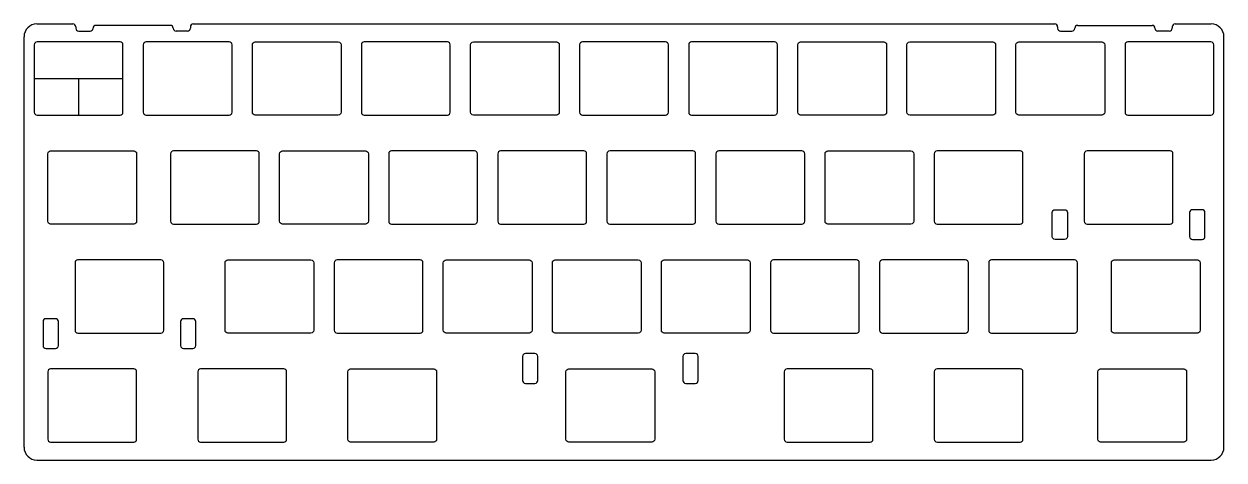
# Model space of a CAD drawing. Header units: millimetres. Extents: x -105 to 105, y -38 to 38.
import ezdxf

# ---------------------------------------------------------------- set-up
doc = ezdxf.new("R2010")
doc.units = ezdxf.units.MM
doc.layers.get('0').update_dxf_attribs({"linetype": 'CONTINUOUS'})

msp = doc.modelspace()

# ---------------------------------------------------------------- linework, layer by layer
for p, q in [((-102.525, 38.1), (-96.225, 38.1)), ((-79.225, 37.85), (-92.225, 37.85)), ((-75.225, 38.1), (75.225, 38.1)), ((79.225, 37.85), (92.225, 37.85)), ((96.225, 38.1), (102.525, 38.1)), ((-104.775, -35.85), (-104.775, 35.85)), ((-95.725, 37.6), (-95.725, 37.35)), ((-95.225, 36.85), (-93.225, 36.85)), ((-76.225, 36.85), (-78.225, 36.85)), ((-75.725, 37.6), (-75.725, 37.35)), ((75.725, 37.6), (75.725, 37.35)), ((76.225, 36.85), (78.225, 36.85)), ((95.225, 36.85), (93.225, 36.85)), ((95.725, 37.6), (95.725, 37.35)), ((104.775, -35.85), (104.775, 35.85)), ((-103, 28.575), (-87.5, 28.575)), ((-95.25, 28.575), (-95.25, 22.175)), ((-102.525, -38.1), (102.525, -38.1))]:
    msp.add_line(p, q)
for points in [[(-103, 34.475), (-103, 22.675, 0.414213562), (-102.5, 22.175), (-88, 22.175, 0.414213562), (-87.5, 22.675), (-87.5, 34.475, 0.414213562), (-88, 34.975), (-102.5, 34.975, 0.414213562)], [(-83.45, 34.975, 0.414213562), (-83.95, 34.475), (-83.95, 22.675, 0.414213562), (-83.45, 22.175), (-68.95, 22.175, 0.414213562), (-68.45, 22.675), (-68.45, 34.475, 0.414213562), (-68.95, 34.975)], [(-64.4, 34.975), (-49.9, 34.975, -0.414213562), (-49.4, 34.475), (-49.4, 22.675, -0.414213562), (-49.9, 22.175), (-64.4, 22.175, -0.414213562), (-64.9, 22.675), (-64.9, 34.475, -0.414213562)], [(-45.35, 34.975, 0.414213562), (-45.85, 34.475), (-45.85, 22.675, 0.414213562), (-45.35, 22.175), (-30.85, 22.175, 0.414213562), (-30.35, 22.675), (-30.35, 34.475, 0.414213562), (-30.85, 34.975)], [(-11.3, 34.475), (-11.3, 22.675, -0.414213562), (-11.8, 22.175), (-26.3, 22.175, -0.414213562), (-26.8, 22.675), (-26.8, 34.475, -0.414213562), (-26.3, 34.975), (-11.8, 34.975, -0.414213562)], [(7.25, 22.175, 0.414213562), (7.75, 22.675), (7.75, 34.475, 0.414213562), (7.25, 34.975), (-7.25, 34.975, 0.414213562), (-7.75, 34.475), (-7.75, 22.675, 0.414213562), (-7.25, 22.175)], [(11.8, 34.975, 0.414213562), (11.3, 34.475), (11.3, 22.675, 0.414213562), (11.8, 22.175), (26.3, 22.175, 0.414213562), (26.8, 22.675), (26.8, 34.475, 0.414213562), (26.3, 34.975)], [(30.85, 34.975), (45.35, 34.975, -0.414213562), (45.85, 34.475), (45.85, 22.675, -0.414213562), (45.35, 22.175), (30.85, 22.175, -0.414213562), (30.35, 22.675), (30.35, 34.475, -0.414213562)], [(64.9, 34.475), (64.9, 22.675, -0.414213562), (64.4, 22.175), (49.9, 22.175, -0.414213562), (49.4, 22.675), (49.4, 34.475, -0.414213562), (49.9, 34.975), (64.4, 34.975, -0.414213562)], [(83.95, 34.475), (83.95, 22.675, -0.414213562), (83.45, 22.175), (68.95, 22.175, -0.414213562), (68.45, 22.675), (68.45, 34.475, -0.414213562), (68.95, 34.975), (83.45, 34.975, -0.414213562)], [(87.5, 22.675, 0.414213562), (88, 22.175), (102.5, 22.175, 0.414213562), (103, 22.675), (103, 34.475, 0.414213562), (102.5, 34.975), (88, 34.975, 0.414213562), (87.5, 34.475)], [(-85.11875, 15.425), (-85.11875, 3.625, -0.414213562), (-85.61875, 3.125), (-100.11875, 3.125, -0.414213562), (-100.61875, 3.625), (-100.61875, 15.425, -0.414213562), (-100.11875, 15.925), (-85.61875, 15.925, -0.414213562)], [(-79.1875, 3.625, 0.414213562), (-78.6875, 3.125), (-64.1875, 3.125, 0.414213562), (-63.6875, 3.625), (-63.6875, 15.425, 0.414213562), (-64.1875, 15.925), (-78.6875, 15.925, 0.414213562), (-79.1875, 15.425)], [(-59.6375, 15.925), (-45.1375, 15.925, -0.414213562), (-44.6375, 15.425), (-44.6375, 3.625, -0.414213562), (-45.1375, 3.125), (-59.6375, 3.125, -0.414213562), (-60.1375, 3.625), (-60.1375, 15.425, -0.414213562)], [(-41.0875, 15.425), (-41.0875, 3.625, 0.414213562), (-40.5875, 3.125), (-26.0875, 3.125, 0.414213562), (-25.5875, 3.625), (-25.5875, 15.425, 0.414213562), (-26.0875, 15.925), (-40.5875, 15.925, 0.414213562)], [(-6.5375, 15.425, 0.414213562), (-7.0375, 15.925), (-21.5375, 15.925, 0.414213562), (-22.0375, 15.425), (-22.0375, 3.625, 0.414213562), (-21.5375, 3.125), (-7.0375, 3.125, 0.414213562), (-6.5375, 3.625)], [(-2.9875, 15.425), (-2.9875, 3.625, 0.414213562), (-2.4875, 3.125), (12.0125, 3.125, 0.414213562), (12.5125, 3.625), (12.5125, 15.425, 0.414213562), (12.0125, 15.925), (-2.4875, 15.925, 0.414213562)], [(16.5625, 15.925, 0.414213562), (16.0625, 15.425), (16.0625, 3.625, 0.414213562), (16.5625, 3.125), (31.0625, 3.125, 0.414213562), (31.5625, 3.625), (31.5625, 15.425, 0.414213562), (31.0625, 15.925)], [(35.6125, 15.925), (50.1125, 15.925, -0.414213562), (50.6125, 15.425), (50.6125, 3.625, -0.414213562), (50.1125, 3.125), (35.6125, 3.125, -0.414213562), (35.1125, 3.625), (35.1125, 15.425, -0.414213562)], [(54.1625, 3.625, 0.414213562), (54.6625, 3.125), (69.1625, 3.125, 0.414213562), (69.6625, 3.625), (69.6625, 15.425, 0.414213562), (69.1625, 15.925), (54.6625, 15.925, 0.414213562), (54.1625, 15.425)], [(95.85625, 15.425, 0.414213562), (95.35625, 15.925), (80.85625, 15.925, 0.414213562), (80.35625, 15.425), (80.35625, 3.625, 0.414213562), (80.85625, 3.125), (95.35625, 3.125, 0.414213562), (95.85625, 3.625)], [(77.44125, 5.15), (77.44125, 0.94, -0.414213562), (76.94125, 0.44), (75.27125, 0.44, -0.414213562), (74.77125, 0.94), (74.77125, 5.15, -0.414213562), (75.27125, 5.65), (76.94125, 5.65, -0.414213562)], [(101.44125, 5.15, 0.414213562), (100.94125, 5.65), (99.27125, 5.65, 0.414213562), (98.77125, 5.15), (98.77125, 0.94, 0.414213562), (99.27125, 0.44), (100.94125, 0.44, 0.414213562), (101.44125, 0.94)], [(-80.85625, -15.925, 0.414213562), (-80.35625, -15.425), (-80.35625, -3.625, 0.414213562), (-80.85625, -3.125), (-95.35625, -3.125, 0.414213562), (-95.85625, -3.625), (-95.85625, -15.425, 0.414213562), (-95.35625, -15.925)], [(-54.1625, -3.625), (-54.1625, -15.425, -0.414213562), (-54.6625, -15.925), (-69.1625, -15.925, -0.414213562), (-69.6625, -15.425), (-69.6625, -3.625, -0.414213562), (-69.1625, -3.125), (-54.6625, -3.125, -0.414213562)], [(-35.1125, -3.625, 0.414213562), (-35.6125, -3.125), (-50.1125, -3.125, 0.414213562), (-50.6125, -3.625), (-50.6125, -15.425, 0.414213562), (-50.1125, -15.925), (-35.6125, -15.925, 0.414213562), (-35.1125, -15.425)], [(-31.0625, -3.125), (-16.5625, -3.125, -0.414213562), (-16.0625, -3.625), (-16.0625, -15.425, -0.414213562), (-16.5625, -15.925), (-31.0625, -15.925, -0.414213562), (-31.5625, -15.425), (-31.5625, -3.625, -0.414213562)], [(-12.0125, -3.125), (2.4875, -3.125, -0.414213562), (2.9875, -3.625), (2.9875, -15.425, -0.414213562), (2.4875, -15.925), (-12.0125, -15.925, -0.414213562), (-12.5125, -15.425), (-12.5125, -3.625, -0.414213562)], [(22.0375, -3.625), (22.0375, -15.425, -0.414213562), (21.5375, -15.925), (7.0375, -15.925, -0.414213562), (6.5375, -15.425), (6.5375, -3.625, -0.414213562), (7.0375, -3.125), (21.5375, -3.125, -0.414213562)], [(41.0875, -3.625, 0.414213562), (40.5875, -3.125), (26.0875, -3.125, 0.414213562), (25.5875, -3.625), (25.5875, -15.425, 0.414213562), (26.0875, -15.925), (40.5875, -15.925, 0.414213562), (41.0875, -15.425)], [(60.1375, -3.625, 0.414213562), (59.6375, -3.125), (45.1375, -3.125, 0.414213562), (44.6375, -3.625), (44.6375, -15.425, 0.414213562), (45.1375, -15.925), (59.6375, -15.925, 0.414213562), (60.1375, -15.425)], [(63.6875, -3.625), (63.6875, -15.425, 0.414213562), (64.1875, -15.925), (78.6875, -15.925, 0.414213562), (79.1875, -15.425), (79.1875, -3.625, 0.414213562), (78.6875, -3.125), (64.1875, -3.125, 0.414213562)], [(100.61875, -3.625), (100.61875, -15.425, -0.414213562), (100.11875, -15.925), (85.61875, -15.925, -0.414213562), (85.11875, -15.425), (85.11875, -3.625, -0.414213562), (85.61875, -3.125), (100.11875, -3.125, -0.414213562)], [(-99.27125, -18.61, 0.414213562), (-98.77125, -18.11), (-98.77125, -13.9, 0.414213562), (-99.27125, -13.4), (-100.94125, -13.4, 0.414213562), (-101.44125, -13.9), (-101.44125, -18.11, 0.414213562), (-100.94125, -18.61)], [(-76.94125, -13.4, 0.414213562), (-77.44125, -13.9), (-77.44125, -18.11, 0.414213562), (-76.94125, -18.61), (-75.27125, -18.61, 0.414213562), (-74.77125, -18.11), (-74.77125, -13.9, 0.414213562), (-75.27125, -13.4)], [(-15.04625, -24.2), (-15.04625, -19.99, 0.414213562), (-15.54625, -19.49), (-17.21625, -19.49, 0.414213562), (-17.71625, -19.99), (-17.71625, -24.2, 0.414213562), (-17.21625, -24.7), (-15.54625, -24.7, 0.414213562)], [(12.95375, -24.2), (12.95375, -19.99, 0.414213562), (12.45375, -19.49), (10.78375, -19.49, 0.414213562), (10.28375, -19.99), (10.28375, -24.2, 0.414213562), (10.78375, -24.7), (12.45375, -24.7, 0.414213562)], [(-100.11875, -34.975), (-85.61875, -34.975, 0.414213562), (-85.11875, -34.475), (-85.11875, -22.675, 0.414213562), (-85.61875, -22.175), (-100.11875, -22.175, 0.414213562), (-100.61875, -22.675), (-100.61875, -34.475, 0.414213562)], [(-59.425, -34.975, 0.414213562), (-58.925, -34.475), (-58.925, -22.675, 0.414213562), (-59.425, -22.175), (-73.925, -22.175, 0.414213562), (-74.425, -22.675), (-74.425, -34.475, 0.414213562), (-73.925, -34.975)], [(-32.73125, -22.675), (-32.73125, -34.475, -0.414213562), (-33.23125, -34.975), (-47.73125, -34.975, -0.414213562), (-48.23125, -34.475), (-48.23125, -22.675, -0.414213562), (-47.73125, -22.175), (-33.23125, -22.175, -0.414213562)], [(5.36875, -22.675), (5.36875, -34.475, -0.414213562), (4.86875, -34.975), (-9.63125, -34.975, -0.414213562), (-10.13125, -34.475), (-10.13125, -22.675, -0.414213562), (-9.63125, -22.175), (4.86875, -22.175, -0.414213562)], [(27.96875, -22.675), (27.96875, -34.475, 0.414213562), (28.46875, -34.975), (42.96875, -34.975, 0.414213562), (43.46875, -34.475), (43.46875, -22.675, 0.414213562), (42.96875, -22.175), (28.46875, -22.175, 0.414213562)], [(69.1625, -34.975, 0.414213562), (69.6625, -34.475), (69.6625, -22.675, 0.414213562), (69.1625, -22.175), (54.6625, -22.175, 0.414213562), (54.1625, -22.675), (54.1625, -34.475, 0.414213562), (54.6625, -34.975)], [(98.2375, -22.675), (98.2375, -34.475, -0.414213562), (97.7375, -34.975), (83.2375, -34.975, -0.414213562), (82.7375, -34.475), (82.7375, -22.675, -0.414213562), (83.2375, -22.175), (97.7375, -22.175, -0.414213562)]]:
    msp.add_lwpolyline(points, format="xyb", close=True)
for centre, radius, start, end in [((-102.525, 35.85), 2.25, 90, 180), ((-96.225, 37.6), 0.5, 0, 90), ((-92.225, 37.35), 0.5, 90, 180), ((-79.225, 37.35), 0.5, 0, 90), ((-75.225, 37.6), 0.5, 90, 180), ((75.225, 37.6), 0.5, 0, 90), ((79.225, 37.35), 0.5, 90, 180), ((92.225, 37.35), 0.5, 0, 90), ((96.225, 37.6), 0.5, 90, 180), ((102.525, 35.85), 2.25, 0, 90), ((-95.225, 37.35), 0.5, 180, 270), ((-93.225, 37.35), 0.5, -90, 0), ((-78.225, 37.35), 0.5, 180, 270), ((-76.225, 37.35), 0.5, -90, 0), ((76.225, 37.35), 0.5, 180, 270), ((78.225, 37.35), 0.5, -90, 0), ((93.225, 37.35), 0.5, 180, 270), ((95.225, 37.35), 0.5, -90, 0), ((-102.525, -35.85), 2.25, 180, 270), ((-102.525, -35.85), 2.25, 180, 270), ((102.525, -35.85), 2.25, -90, 0)]:
    msp.add_arc(centre, radius, start, end)

doc.saveas('drawing.dxf')
